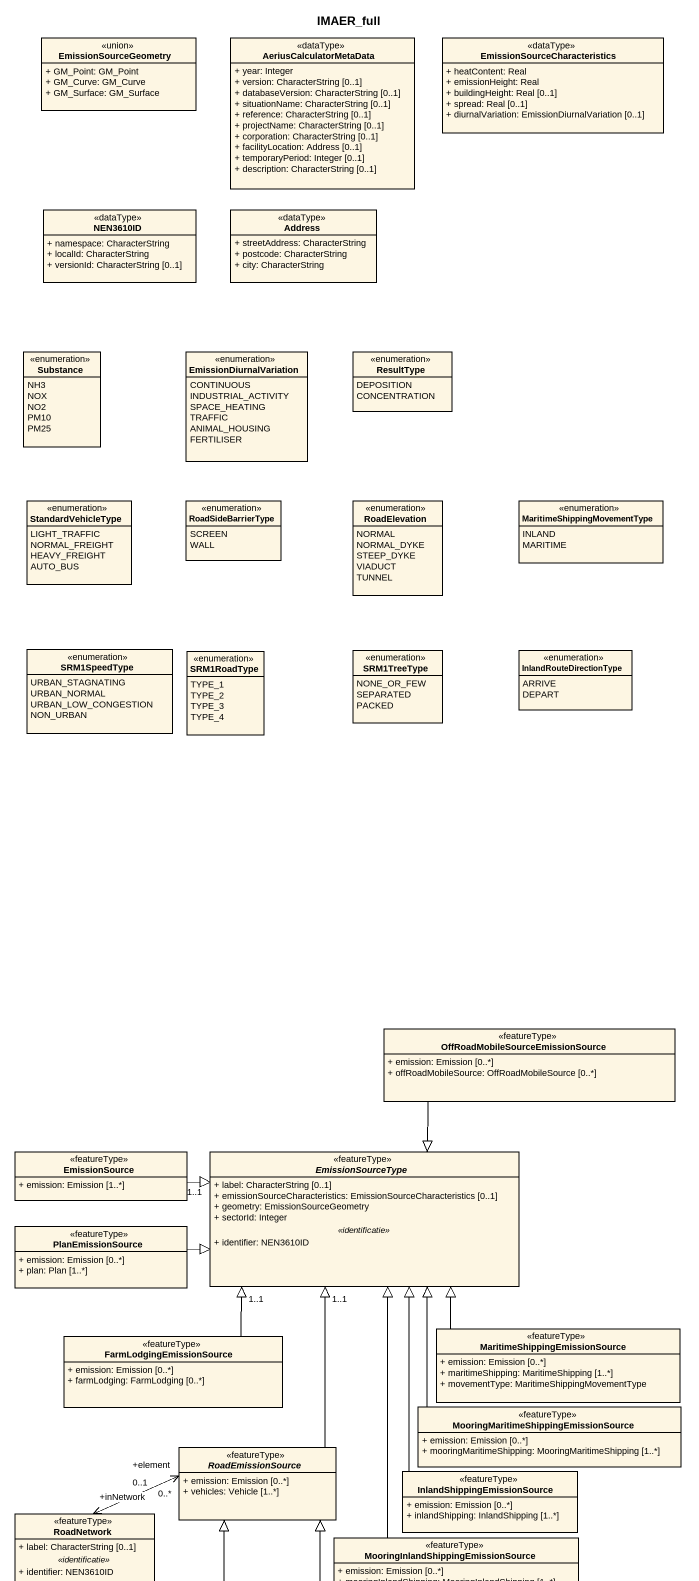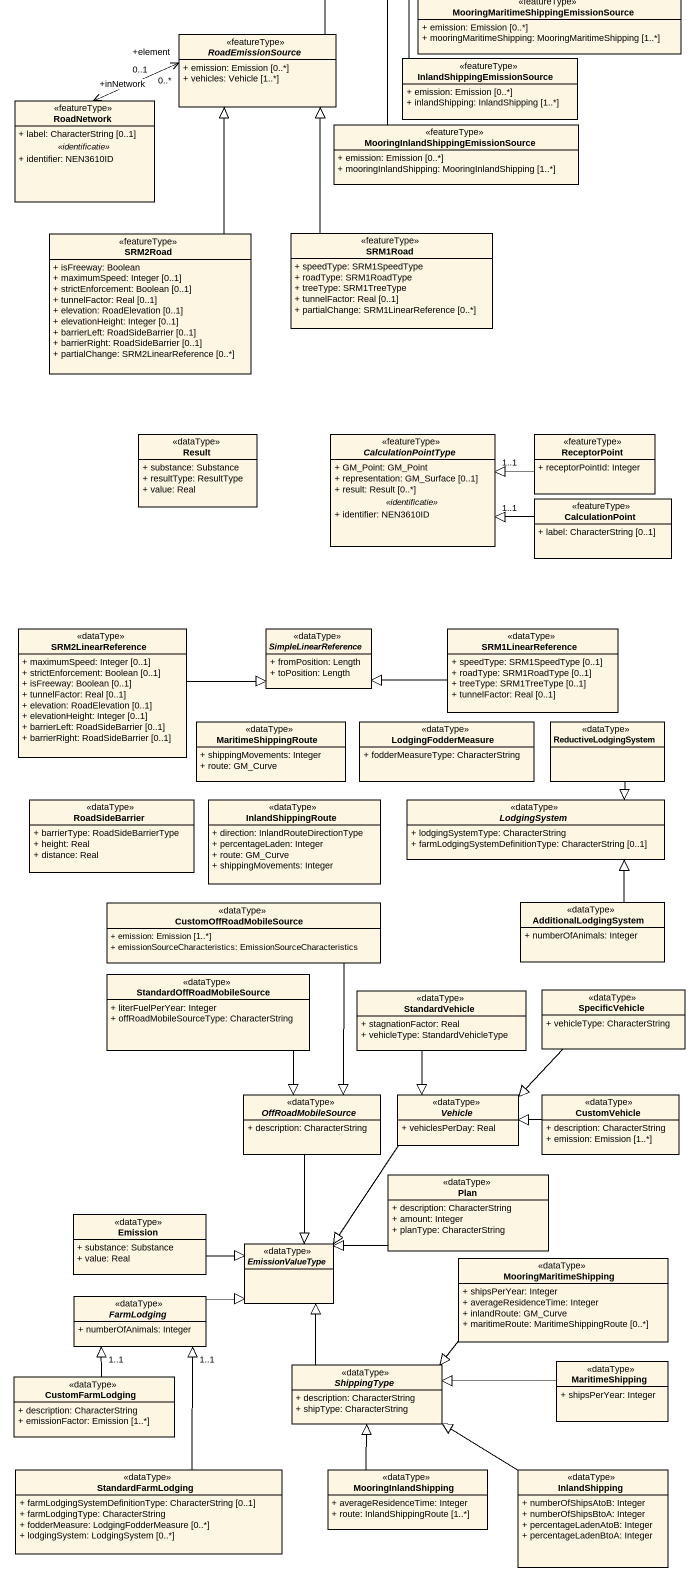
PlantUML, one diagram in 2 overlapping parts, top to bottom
@startuml
title IMAER_full
hide circle
hide empty members
skinparam classAttributeIconSize 0
class EmissionSourceGeometry <<union>> {
  + GM_Point: GM_Point
  + GM_Curve: GM_Curve
  + GM_Surface: GM_Surface
}
class AeriusCalculatorMetaData <<dataType>> {
  + year: Integer
  + version: CharacterString [0..1]
  + databaseVersion: CharacterString [0..1]
  + situationName: CharacterString [0..1]
  + reference: CharacterString [0..1]
  + projectName: CharacterString [0..1]
  + corporation: CharacterString [0..1]
  + facilityLocation: Address [0..1]
  + temporaryPeriod: Integer [0..1]
  + description: CharacterString [0..1]
}
class "EmissionSourceCharacteristics" as EmissionSourceCharacteristic <<dataType>> {
  + heatContent: Real
  + emissionHeight: Real
  + buildingHeight: Real [0..1]
  + spread: Real [0..1]
  + diurnalVariation: EmissionDiurnalVariation [0..1]
}
class NEN3610ID <<dataType>> {
  + namespace: CharacterString
  + localId: CharacterString
  + versionId: CharacterString [0..1]
}
class Address <<dataType>> {
  + streetAddress: CharacterString
  + postcode: CharacterString
  + city: CharacterString
}
enum Substance {
  NH3
  NOX
  NO2
  PM10
  PM25
}
enum EmissionDiurnalVariation {
  CONTINUOUS
  INDUSTRIAL_ACTIVITY
  SPACE_HEATING
  TRAFFIC
  ANIMAL_HOUSING
  FERTILISER
}
enum ResultType {
  DEPOSITION
  CONCENTRATION
}
enum StandardVehicleType {
  LIGHT_TRAFFIC
  NORMAL_FREIGHT
  HEAVY_FREIGHT
  AUTO_BUS
}
enum RoadSideBarrierType {
  SCREEN
  WALL
}
enum RoadElevation {
  NORMAL
  NORMAL_DYKE
  STEEP_DYKE
  VIADUCT
  TUNNEL
}
enum MaritimeShippingMovementType {
  INLAND
  MARITIME
}
enum SRM1SpeedType {
  URBAN_STAGNATING
  URBAN_NORMAL
  URBAN_LOW_CONGESTION
  NON_URBAN
}
enum SRM1RoadType {
  TYPE_1
  TYPE_2
  TYPE_3
  TYPE_4
}
enum SRM1TreeType {
  NONE_OR_FEW
  SEPARATED
  PACKED
}
enum InlandRouteDirectionType {
  ARRIVE
  DEPART
}
class "OffRoadMobileSourceEmissionSource" as OffRoadMobileSourceEmissionS <<featureType>> {
  + emission: Emission [0..*]
  + offRoadMobileSource: OffRoadMobileSource [0..*]
}
class EmissionSource <<featureType>> {
  + emission: Emission [1..*]
}
abstract class EmissionSourceType <<featureType>> {
  + label: CharacterString [0..1]
  + emissionSourceCharacteristics: EmissionSourceCharacteristics [0..1]
  + geometry: EmissionSourceGeometry
  + sectorId: Integer
  .. <<identificatie>> ..
  + identifier: NEN3610ID
}
class PlanEmissionSource <<featureType>> {
  + emission: Emission [0..*]
  + plan: Plan [1..*]
}
class FarmLodgingEmissionSource <<featureType>> {
  + emission: Emission [0..*]
  + farmLodging: FarmLodging [0..*]
}
class "MaritimeShippingEmissionSource" as MaritimeShippingEmissionSour <<featureType>> {
  + emission: Emission [0..*]
  + maritimeShipping: MaritimeShipping [1..*]
  + movementType: MaritimeShippingMovementType
}
class "MooringMaritimeShippingEmissionSource" as MooringMaritimeShippingEmiss <<featureType>> {
  + emission: Emission [0..*]
  + mooringMaritimeShipping: MooringMaritimeShipping [1..*]
}
abstract class RoadEmissionSource <<featureType>> {
  + emission: Emission [0..*]
  + vehicles: Vehicle [1..*]
}
class InlandShippingEmissionSource <<featureType>> {
  + emission: Emission [0..*]
  + inlandShipping: InlandShipping [1..*]
}
class RoadNetwork <<featureType>> {
  + label: CharacterString [0..1]
  .. <<identificatie>> ..
  + identifier: NEN3610ID
}
class "MooringInlandShippingEmissionSource" as MooringInlandShippingEmissio <<featureType>> {
  + emission: Emission [0..*]
  + mooringInlandShipping: MooringInlandShipping [1..*]
}
class SRM2Road <<featureType>> {
  + isFreeway: Boolean
  + maximumSpeed: Integer [0..1]
  + strictEnforcement: Boolean [0..1]
  + tunnelFactor: Real [0..1]
  + elevation: RoadElevation [0..1]
  + elevationHeight: Integer [0..1]
  + barrierLeft: RoadSideBarrier [0..1]
  + barrierRight: RoadSideBarrier [0..1]
  + partialChange: SRM2LinearReference [0..*]
}
class SRM1Road <<featureType>> {
  + speedType: SRM1SpeedType
  + roadType: SRM1RoadType
  + treeType: SRM1TreeType
  + tunnelFactor: Real [0..1]
  + partialChange: SRM1LinearReference [0..*]
}
class Result <<dataType>> {
  + substance: Substance
  + resultType: ResultType
  + value: Real
}
abstract class CalculationPointType <<featureType>> {
  + GM_Point: GM_Point
  + representation: GM_Surface [0..1]
  + result: Result [0..*]
  .. <<identificatie>> ..
  + identifier: NEN3610ID
}
class ReceptorPoint <<featureType>> {
  + receptorPointId: Integer
}
class CalculationPoint <<featureType>> {
  + label: CharacterString [0..1]
}
class SRM2LinearReference <<dataType>> {
  + maximumSpeed: Integer [0..1]
  + strictEnforcement: Boolean [0..1]
  + isFreeway: Boolean [0..1]
  + tunnelFactor: Real [0..1]
  + elevation: RoadElevation [0..1]
  + elevationHeight: Integer [0..1]
  + barrierLeft: RoadSideBarrier [0..1]
  + barrierRight: RoadSideBarrier [0..1]
}
abstract class SimpleLinearReference <<dataType>> {
  + fromPosition: Length
  + toPosition: Length
}
class SRM1LinearReference <<dataType>> {
  + speedType: SRM1SpeedType [0..1]
  + roadType: SRM1RoadType [0..1]
  + treeType: SRM1TreeType [0..1]
  + tunnelFactor: Real [0..1]
}
class MaritimeShippingRoute <<dataType>> {
  + shippingMovements: Integer
  + route: GM_Curve
}
class LodgingFodderMeasure <<dataType>> {
  + fodderMeasureType: CharacterString
}
class ReductiveLodgingSystem <<dataType>>
class RoadSideBarrier <<dataType>> {
  + barrierType: RoadSideBarrierType
  + height: Real
  + distance: Real
}
class InlandShippingRoute <<dataType>> {
  + direction: InlandRouteDirectionType
  + percentageLaden: Integer
  + route: GM_Curve
  + shippingMovements: Integer
}
abstract class LodgingSystem <<dataType>> {
  + lodgingSystemType: CharacterString
  + farmLodgingSystemDefinitionType: CharacterString [0..1]
}
class AdditionalLodgingSystem <<dataType>> {
  + numberOfAnimals: Integer
}
class CustomOffRoadMobileSource <<dataType>> {
  + emission: Emission [1..*]
  + emissionSourceCharacteristics: EmissionSourceCharacteristics
}
class StandardOffRoadMobileSource <<dataType>> {
  + literFuelPerYear: Integer
  + offRoadMobileSourceType: CharacterString
}
class StandardVehicle <<dataType>> {
  + stagnationFactor: Real
  + vehicleType: StandardVehicleType
}
class SpecificVehicle <<dataType>> {
  + vehicleType: CharacterString
}
abstract class OffRoadMobileSource <<dataType>> {
  + description: CharacterString
}
abstract class Vehicle <<dataType>> {
  + vehiclesPerDay: Real
}
class CustomVehicle <<dataType>> {
  + description: CharacterString
  + emission: Emission [1..*]
}
class Plan <<dataType>> {
  + description: CharacterString
  + amount: Integer
  + planType: CharacterString
}
class Emission <<dataType>> {
  + substance: Substance
  + value: Real
}
abstract class EmissionValueType <<dataType>>
class MooringMaritimeShipping <<dataType>> {
  + shipsPerYear: Integer
  + averageResidenceTime: Integer
  + inlandRoute: GM_Curve
  + maritimeRoute: MaritimeShippingRoute [0..*]
}
abstract class FarmLodging <<dataType>> {
  + numberOfAnimals: Integer
}
abstract class ShippingType <<dataType>> {
  + description: CharacterString
  + shipType: CharacterString
}
class MaritimeShipping <<dataType>> {
  + shipsPerYear: Integer
}
class CustomFarmLodging <<dataType>> {
  + description: CharacterString
  + emissionFactor: Emission [1..*]
}
class StandardFarmLodging <<dataType>> {
  + farmLodgingSystemDefinitionType: CharacterString [0..1]
  + farmLodgingType: CharacterString
  + fodderMeasure: LodgingFodderMeasure [0..*]
  + lodgingSystem: LodgingSystem [0..*]
}
class MooringInlandShipping <<dataType>> {
  + averageResidenceTime: Integer
  + route: InlandShippingRoute [1..*]
}
class InlandShipping <<dataType>> {
  + numberOfShipsAtoB: Integer
  + numberOfShipsBtoA: Integer
  + percentageLadenAtoB: Integer
  + percentageLadenBtoA: Integer
}
OffRoadMobileSourceEmissionS --|> EmissionSourceType
EmissionSource -right-|> "1..1" EmissionSourceType
PlanEmissionSource -right-|> EmissionSourceType
FarmLodgingEmissionSource -up-|> "1..1" EmissionSourceType
MaritimeShippingEmissionSour -up-|> EmissionSourceType
MooringMaritimeShippingEmiss -up-|> EmissionSourceType
RoadEmissionSource -up-|> "1..1" EmissionSourceType
InlandShippingEmissionSource -up-|> EmissionSourceType
RoadNetwork "+inNetwork\n0..1" <-right-> "+element\n0..*" RoadEmissionSource
MooringInlandShippingEmissio -up-|> EmissionSourceType
SRM2Road -up-|> RoadEmissionSource
SRM1Road -up-|> RoadEmissionSource
ReceptorPoint -left-|> "1..1" CalculationPointType
CalculationPoint -left-|> "1..1" CalculationPointType
SRM2LinearReference -right-|> SimpleLinearReference
SRM1LinearReference -left-|> SimpleLinearReference
ReductiveLodgingSystem --|> LodgingSystem
AdditionalLodgingSystem -up-|> LodgingSystem
CustomOffRoadMobileSource --|> OffRoadMobileSource
StandardOffRoadMobileSource --|> OffRoadMobileSource
StandardVehicle --|> Vehicle
SpecificVehicle --|> Vehicle
OffRoadMobileSource --|> EmissionValueType
Vehicle --|> EmissionValueType
CustomVehicle -left-|> Vehicle
Plan -left-|> EmissionValueType
Emission -right-|> EmissionValueType
MooringMaritimeShipping -left-|> ShippingType
FarmLodging -right-|> EmissionValueType
ShippingType -up-|> EmissionValueType
MaritimeShipping -left-|> ShippingType
CustomFarmLodging -up-|> "1..1" FarmLodging
StandardFarmLodging -up-|> "1..1" FarmLodging
MooringInlandShipping -up-|> ShippingType
InlandShipping -left-|> ShippingType
@enduml
